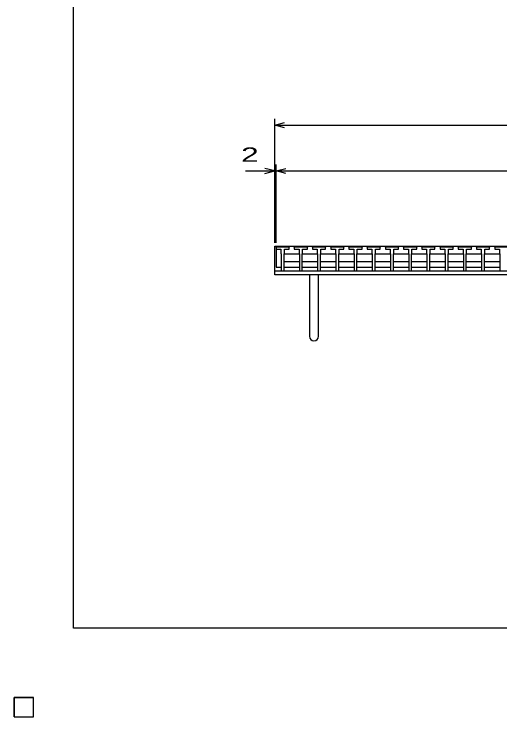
# Model space of a CAD drawing. Units: millimetres, scale not verified. Extents: x -1820 to 1731, y -1282 to 1054.
# Drawn here: x -1820 to -1076, y -1282 to -207 of the extents above; entities that cross this region are included whole.
import ezdxf
from ezdxf.enums import TextEntityAlignment as Align

# ---------------------------------------------------------------- set-up
doc = ezdxf.new("R2010")
doc.units = ezdxf.units.MM
doc.header["$LTSCALE"] = 10
for name, color, linetype, lineweight in [('0_2', 150, 'Continuous', 25), ('16', 3, 'Continuous', 25), ('19', 6, 'Continuous', 25), ('22', 2, 'Continuous', 25)]:
    doc.layers.add(name, color=color, linetype=linetype, lineweight=lineweight)
doc.styles.add('ベクトル', font='')
doc.styles.get('ベクトル').set_extended_font_data('ベクトル')

msp = doc.modelspace()

# ---------------------------------------------------------------- linework, layer by layer
at = {"layer": '0_2'}
for p, q in [((-1729, -1146.5), (-1729, 1053.5)), ((1731, -1146.5), (-1729, -1146.5))]:
    msp.add_line(p, q, dxfattribs=at)
at = {"layer": '16'}
for p, q in [((-1419, -563.5), (-1418.5, -562)), ((-1419, -562), (-423, -562)), ((-1419, -562), (-1419, -594)), ((-1419, -563.5), (-1419, -566.5)), ((-1399, -563.5), (-1419, -563.5)), ((-1419, -566.5), (-1411.75, -566.5)), ((-1418.5, -562), (-1415.6, -562)), ((-1415.6, -562), (-1415.1, -563.5)), ((-1411.75, -566.5), (-1411.75, -573.5)), ((-1410.95, -563.5), (-1410.45, -562)), ((-1410.45, -562), (-1407.55, -562)), ((-1407.55, -562), (-1407.05, -563.5)), ((-1406.25, -573.5), (-1406.25, -566.5)), ((-1406.25, -566.5), (-1399, -566.5)), ((-1402.9, -563.5), (-1402.4, -562)), ((-1402.4, -562), (-1399.5, -562)), ((-1399.5, -562), (-1399, -563.5)), ((-1399, -566.5), (-1399, -563.5)), ((-1391.1, -563.5), (-1390.6, -562)), ((-1391.1, -563.5), (-1391.1, -566.5)), ((-1371.1, -563.5), (-1391.1, -563.5)), ((-1391.1, -566.5), (-1383.85, -566.5)), ((-1390.6, -562), (-1387.7, -562)), ((-1387.7, -562), (-1387.2, -563.5)), ((-1383.85, -566.5), (-1383.85, -573.5)), ((-1383.05, -563.5), (-1382.55, -562)), ((-1382.55, -562), (-1379.65, -562)), ((-1379.65, -562), (-1379.15, -563.5)), ((-1378.35, -573.5), (-1378.35, -566.5)), ((-1378.35, -566.5), (-1371.1, -566.5)), ((-1375, -563.5), (-1374.5, -562)), ((-1374.5, -562), (-1371.6, -562)), ((-1371.6, -562), (-1371.1, -563.5)), ((-1371.1, -566.5), (-1371.1, -563.5)), ((-1363.2, -563.5), (-1362.7, -562)), ((-1363.2, -563.5), (-1363.2, -566.5)), ((-1343.2, -563.5), (-1363.2, -563.5)), ((-1363.2, -566.5), (-1355.95, -566.5)), ((-1362.7, -562), (-1359.8, -562)), ((-1359.8, -562), (-1359.3, -563.5)), ((-1355.95, -566.5), (-1355.95, -573.5)), ((-1355.15, -563.5), (-1354.65, -562)), ((-1354.65, -562), (-1351.75, -562)), ((-1351.75, -562), (-1351.25, -563.5)), ((-1350.45, -573.5), (-1350.45, -566.5)), ((-1350.45, -566.5), (-1343.2, -566.5)), ((-1347.1, -563.5), (-1346.6, -562)), ((-1346.6, -562), (-1343.7, -562)), ((-1343.7, -562), (-1343.2, -563.5)), ((-1343.2, -566.5), (-1343.2, -563.5)), ((-1335.3, -563.5), (-1334.8, -562)), ((-1335.3, -563.5), (-1335.3, -566.5)), ((-1315.3, -563.5), (-1335.3, -563.5)), ((-1335.3, -566.5), (-1328.05, -566.5)), ((-1334.8, -562), (-1331.9, -562)), ((-1331.9, -562), (-1331.4, -563.5)), ((-1328.05, -566.5), (-1328.05, -573.5)), ((-1327.25, -563.5), (-1326.75, -562)), ((-1326.75, -562), (-1323.85, -562)), ((-1323.85, -562), (-1323.35, -563.5)), ((-1322.55, -573.5), (-1322.55, -566.5)), ((-1322.55, -566.5), (-1315.3, -566.5)), ((-1319.2, -563.5), (-1318.7, -562)), ((-1318.7, -562), (-1315.8, -562)), ((-1315.8, -562), (-1315.3, -563.5)), ((-1315.3, -566.5), (-1315.3, -563.5)), ((-1307.4, -563.5), (-1306.9, -562)), ((-1307.4, -563.5), (-1307.4, -566.5)), ((-1287.4, -563.5), (-1307.4, -563.5)), ((-1307.4, -566.5), (-1300.15, -566.5)), ((-1306.9, -562), (-1304, -562)), ((-1304, -562), (-1303.5, -563.5)), ((-1300.15, -566.5), (-1300.15, -573.5)), ((-1299.35, -563.5), (-1298.85, -562)), ((-1298.85, -562), (-1295.95, -562)), ((-1295.95, -562), (-1295.45, -563.5)), ((-1294.65, -573.5), (-1294.65, -566.5)), ((-1294.65, -566.5), (-1287.4, -566.5)), ((-1291.3, -563.5), (-1290.8, -562)), ((-1290.8, -562), (-1287.9, -562)), ((-1287.9, -562), (-1287.4, -563.5)), ((-1287.4, -566.5), (-1287.4, -563.5)), ((-1279.5, -563.5), (-1279, -562)), ((-1279.5, -563.5), (-1279.5, -566.5)), ((-1259.5, -563.5), (-1279.5, -563.5)), ((-1279.5, -566.5), (-1272.25, -566.5)), ((-1279, -562), (-1276.1, -562)), ((-1276.1, -562), (-1275.6, -563.5)), ((-1272.25, -566.5), (-1272.25, -573.5)), ((-1271.45, -563.5), (-1270.95, -562)), ((-1270.95, -562), (-1268.05, -562)), ((-1268.05, -562), (-1267.55, -563.5)), ((-1266.75, -573.5), (-1266.75, -566.5)), ((-1266.75, -566.5), (-1259.5, -566.5)), ((-1263.4, -563.5), (-1262.9, -562)), ((-1262.9, -562), (-1260, -562)), ((-1260, -562), (-1259.5, -563.5)), ((-1259.5, -566.5), (-1259.5, -563.5)), ((-1251.6, -563.5), (-1251.1, -562)), ((-1251.6, -563.5), (-1251.6, -566.5)), ((-1231.6, -563.5), (-1251.6, -563.5)), ((-1251.6, -566.5), (-1244.35, -566.5)), ((-1251.1, -562), (-1248.2, -562)), ((-1248.2, -562), (-1247.7, -563.5)), ((-1244.35, -566.5), (-1244.35, -573.5)), ((-1243.55, -563.5), (-1243.05, -562)), ((-1243.05, -562), (-1240.15, -562)), ((-1240.15, -562), (-1239.65, -563.5)), ((-1238.85, -573.5), (-1238.85, -566.5)), ((-1238.85, -566.5), (-1231.6, -566.5)), ((-1235.5, -563.5), (-1235, -562)), ((-1235, -562), (-1232.1, -562)), ((-1232.1, -562), (-1231.6, -563.5)), ((-1231.6, -566.5), (-1231.6, -563.5)), ((-1223.7, -563.5), (-1223.2, -562)), ((-1223.7, -563.5), (-1223.7, -566.5)), ((-1203.7, -563.5), (-1223.7, -563.5)), ((-1223.7, -566.5), (-1216.45, -566.5)), ((-1223.2, -562), (-1220.3, -562)), ((-1220.3, -562), (-1219.8, -563.5)), ((-1216.45, -566.5), (-1216.45, -573.5)), ((-1215.65, -563.5), (-1215.15, -562)), ((-1215.15, -562), (-1212.25, -562)), ((-1212.25, -562), (-1211.75, -563.5)), ((-1210.95, -573.5), (-1210.95, -566.5)), ((-1210.95, -566.5), (-1203.7, -566.5)), ((-1207.6, -563.5), (-1207.1, -562)), ((-1207.1, -562), (-1204.2, -562)), ((-1204.2, -562), (-1203.7, -563.5)), ((-1203.7, -566.5), (-1203.7, -563.5)), ((-1195.8, -563.5), (-1195.3, -562)), ((-1195.8, -563.5), (-1195.8, -566.5)), ((-1175.8, -563.5), (-1195.8, -563.5)), ((-1195.8, -566.5), (-1188.55, -566.5)), ((-1195.3, -562), (-1192.4, -562)), ((-1192.4, -562), (-1191.9, -563.5)), ((-1188.55, -566.5), (-1188.55, -573.5)), ((-1187.75, -563.5), (-1187.25, -562)), ((-1187.25, -562), (-1184.35, -562)), ((-1184.35, -562), (-1183.85, -563.5)), ((-1183.05, -573.5), (-1183.05, -566.5)), ((-1183.05, -566.5), (-1175.8, -566.5)), ((-1179.7, -563.5), (-1179.2, -562)), ((-1179.2, -562), (-1176.3, -562)), ((-1176.3, -562), (-1175.8, -563.5)), ((-1175.8, -566.5), (-1175.8, -563.5)), ((-1167.9, -563.5), (-1167.4, -562)), ((-1167.9, -563.5), (-1167.9, -566.5)), ((-1147.9, -563.5), (-1167.9, -563.5)), ((-1167.9, -566.5), (-1160.65, -566.5)), ((-1167.4, -562), (-1164.5, -562)), ((-1164.5, -562), (-1164, -563.5)), ((-1160.65, -566.5), (-1160.65, -573.5)), ((-1159.85, -563.5), (-1159.35, -562)), ((-1159.35, -562), (-1156.45, -562)), ((-1156.45, -562), (-1155.95, -563.5)), ((-1155.15, -573.5), (-1155.15, -566.5)), ((-1155.15, -566.5), (-1147.9, -566.5)), ((-1151.8, -563.5), (-1151.3, -562)), ((-1151.3, -562), (-1148.4, -562)), ((-1148.4, -562), (-1147.9, -563.5)), ((-1147.9, -566.5), (-1147.9, -563.5)), ((-1140, -563.5), (-1139.5, -562)), ((-1140, -563.5), (-1140, -566.5)), ((-1120, -563.5), (-1140, -563.5)), ((-1140, -566.5), (-1132.75, -566.5)), ((-1139.5, -562), (-1136.6, -562)), ((-1136.6, -562), (-1136.1, -563.5)), ((-1132.75, -566.5), (-1132.75, -573.5)), ((-1131.95, -563.5), (-1131.45, -562)), ((-1131.45, -562), (-1128.55, -562)), ((-1128.55, -562), (-1128.05, -563.5)), ((-1127.25, -573.5), (-1127.25, -566.5)), ((-1127.25, -566.5), (-1120, -566.5)), ((-1123.9, -563.5), (-1123.4, -562)), ((-1123.4, -562), (-1120.5, -562)), ((-1120.5, -562), (-1120, -563.5)), ((-1120, -566.5), (-1120, -563.5)), ((-1112.1, -563.5), (-1111.6, -562)), ((-1112.1, -563.5), (-1112.1, -566.5)), ((-1092.1, -563.5), (-1112.1, -563.5)), ((-1112.1, -566.5), (-1104.85, -566.5)), ((-1111.6, -562), (-1108.7, -562)), ((-1108.7, -562), (-1108.2, -563.5)), ((-1104.85, -566.5), (-1104.85, -573.5)), ((-1104.05, -563.5), (-1103.55, -562)), ((-1103.55, -562), (-1100.65, -562)), ((-1100.65, -562), (-1100.15, -563.5)), ((-1099.35, -573.5), (-1099.35, -566.5)), ((-1099.35, -566.5), (-1092.1, -566.5)), ((-1096, -563.5), (-1095.5, -562)), ((-1095.5, -562), (-1092.6, -562)), ((-1092.6, -562), (-1092.1, -563.5)), ((-1092.1, -566.5), (-1092.1, -563.5)), ((-1084.2, -563.5), (-1083.7, -562)), ((-1084.2, -563.5), (-1084.2, -566.5)), ((-1064.2, -563.5), (-1084.2, -563.5)), ((-1084.2, -566.5), (-1076.95, -566.5)), ((-1083.7, -562), (-1080.8, -562)), ((-1080.8, -562), (-1080.3, -563.5)), ((-1076.95, -566.5), (-1076.95, -573.5)), ((-1411.75, -573.5), (-1411.25, -574)), ((-1411.25, -574), (-1411.25, -600)), ((-1406.75, -574), (-1406.25, -573.5)), ((-1406.75, -600), (-1406.75, -574)), ((-1406.75, -575), (-1405.75, -574)), ((-1405.75, -574), (-1384.35, -574)), ((-1384.35, -574), (-1383.35, -575)), ((-1383.85, -573.5), (-1383.35, -574)), ((-1383.35, -574), (-1383.35, -600)), ((-1378.85, -574), (-1378.35, -573.5)), ((-1378.85, -600), (-1378.85, -574)), ((-1378.85, -575), (-1377.85, -574)), ((-1377.85, -574), (-1356.45, -574)), ((-1356.45, -574), (-1355.45, -575)), ((-1355.95, -573.5), (-1355.45, -574)), ((-1355.45, -574), (-1355.45, -600)), ((-1350.95, -574), (-1350.45, -573.5)), ((-1350.95, -600), (-1350.95, -574)), ((-1350.95, -575), (-1349.95, -574)), ((-1349.95, -574), (-1328.55, -574)), ((-1328.55, -574), (-1327.55, -575)), ((-1328.05, -573.5), (-1327.55, -574)), ((-1327.55, -574), (-1327.55, -600)), ((-1323.05, -574), (-1322.55, -573.5)), ((-1323.05, -600), (-1323.05, -574)), ((-1323.05, -575), (-1322.05, -574)), ((-1322.05, -574), (-1300.65, -574)), ((-1300.65, -574), (-1299.65, -575)), ((-1300.15, -573.5), (-1299.65, -574)), ((-1299.65, -574), (-1299.65, -600)), ((-1295.15, -574), (-1294.65, -573.5)), ((-1295.15, -600), (-1295.15, -574)), ((-1295.15, -575), (-1294.15, -574)), ((-1294.15, -574), (-1272.75, -574)), ((-1272.75, -574), (-1271.75, -575)), ((-1272.25, -573.5), (-1271.75, -574)), ((-1271.75, -574), (-1271.75, -600)), ((-1267.25, -574), (-1266.75, -573.5)), ((-1267.25, -600), (-1267.25, -574)), ((-1267.25, -575), (-1266.25, -574)), ((-1266.25, -574), (-1244.85, -574)), ((-1244.85, -574), (-1243.85, -575)), ((-1244.35, -573.5), (-1243.85, -574)), ((-1243.85, -574), (-1243.85, -600)), ((-1239.35, -574), (-1238.85, -573.5)), ((-1239.35, -600), (-1239.35, -574)), ((-1239.35, -575), (-1238.35, -574)), ((-1238.35, -574), (-1216.95, -574)), ((-1216.95, -574), (-1215.95, -575)), ((-1216.45, -573.5), (-1215.95, -574)), ((-1215.95, -574), (-1215.95, -600)), ((-1211.45, -574), (-1210.95, -573.5)), ((-1211.45, -600), (-1211.45, -574)), ((-1211.45, -575), (-1210.45, -574)), ((-1210.45, -574), (-1189.05, -574)), ((-1189.05, -574), (-1188.05, -575)), ((-1188.55, -573.5), (-1188.05, -574)), ((-1188.05, -574), (-1188.05, -600)), ((-1183.55, -574), (-1183.05, -573.5)), ((-1183.55, -600), (-1183.55, -574)), ((-1183.55, -575), (-1182.55, -574)), ((-1182.55, -574), (-1161.15, -574)), ((-1161.15, -574), (-1160.15, -575)), ((-1160.65, -573.5), (-1160.15, -574)), ((-1160.15, -574), (-1160.15, -600)), ((-1155.65, -574), (-1155.15, -573.5)), ((-1155.65, -600), (-1155.65, -574)), ((-1155.65, -575), (-1154.65, -574)), ((-1154.65, -574), (-1133.25, -574)), ((-1133.25, -574), (-1132.25, -575)), ((-1132.75, -573.5), (-1132.25, -574)), ((-1132.25, -574), (-1132.25, -600)), ((-1127.75, -574), (-1127.25, -573.5)), ((-1127.75, -600), (-1127.75, -574)), ((-1127.75, -575), (-1126.75, -574)), ((-1126.75, -574), (-1105.35, -574)), ((-1105.35, -574), (-1104.35, -575)), ((-1104.85, -573.5), (-1104.35, -574)), ((-1104.35, -574), (-1104.35, -600)), ((-1099.85, -574), (-1099.35, -573.5)), ((-1099.85, -600), (-1099.85, -574)), ((-1099.85, -575), (-1098.85, -574)), ((-1098.85, -574), (-1077.45, -574)), ((-1077.45, -574), (-1076.45, -575)), ((-1076.95, -573.5), (-1076.45, -574)), ((-1076.45, -574), (-1076.45, -600)), ((-1405.75, -586), (-1406.75, -585)), ((-1384.35, -586), (-1405.75, -586)), ((-1383.35, -585), (-1384.35, -586)), ((-1377.85, -586), (-1378.85, -585)), ((-1356.45, -586), (-1377.85, -586)), ((-1355.45, -585), (-1356.45, -586)), ((-1349.95, -586), (-1350.95, -585)), ((-1328.55, -586), (-1349.95, -586)), ((-1327.55, -585), (-1328.55, -586)), ((-1322.05, -586), (-1323.05, -585)), ((-1300.65, -586), (-1322.05, -586)), ((-1299.65, -585), (-1300.65, -586)), ((-1294.15, -586), (-1295.15, -585)), ((-1272.75, -586), (-1294.15, -586)), ((-1271.75, -585), (-1272.75, -586)), ((-1266.25, -586), (-1267.25, -585)), ((-1244.85, -586), (-1266.25, -586)), ((-1243.85, -585), (-1244.85, -586)), ((-1238.35, -586), (-1239.35, -585)), ((-1216.95, -586), (-1238.35, -586)), ((-1215.95, -585), (-1216.95, -586)), ((-1210.45, -586), (-1211.45, -585)), ((-1189.05, -586), (-1210.45, -586)), ((-1188.05, -585), (-1189.05, -586)), ((-1182.55, -586), (-1183.55, -585)), ((-1161.15, -586), (-1182.55, -586)), ((-1160.15, -585), (-1161.15, -586)), ((-1154.65, -586), (-1155.65, -585)), ((-1133.25, -586), (-1154.65, -586)), ((-1132.25, -585), (-1133.25, -586)), ((-1126.75, -586), (-1127.75, -585)), ((-1105.35, -586), (-1126.75, -586)), ((-1104.35, -585), (-1105.35, -586)), ((-1098.85, -586), (-1099.85, -585)), ((-1077.45, -586), (-1098.85, -586)), ((-1076.45, -585), (-1077.45, -586)), ((-1419, -594), (-1411.25, -594)), ((-1411.25, -600), (-1406.75, -600)), ((-1406.75, -594), (-1383.35, -594)), ((-1383.35, -600), (-1378.85, -600)), ((-1378.85, -594), (-1355.45, -594)), ((-1355.45, -600), (-1350.95, -600)), ((-1350.95, -594), (-1327.55, -594)), ((-1327.55, -600), (-1323.05, -600)), ((-1323.05, -594), (-1299.65, -594)), ((-1299.65, -600), (-1295.15, -600)), ((-1295.15, -594), (-1271.75, -594)), ((-1271.75, -600), (-1267.25, -600)), ((-1267.25, -594), (-1243.85, -594)), ((-1243.85, -600), (-1239.35, -600)), ((-1239.35, -594), (-1215.95, -594)), ((-1215.95, -600), (-1211.45, -600)), ((-1211.45, -594), (-1188.05, -594)), ((-1188.05, -600), (-1183.55, -600)), ((-1183.55, -594), (-1160.15, -594)), ((-1160.15, -600), (-1155.65, -600)), ((-1155.65, -594), (-1132.25, -594)), ((-1132.25, -600), (-1127.75, -600)), ((-1127.75, -594), (-1104.35, -594)), ((-1104.35, -600), (-1099.85, -600)), ((-1099.85, -594), (-1076.45, -594)), ((-1076.45, -600), (-1071.95, -600)), ((-1820, -1252.5), (-1790, -1252.5)), ((-1820, -1282.5), (-1820, -1252.5)), ((-1820, -1252.5), (-1790, -1252.5)), ((-1820, -1282.5), (-1820, -1252.5)), ((-1820, -1252.5), (-1790, -1252.5)), ((-1820, -1282.5), (-1820, -1252.5)), ((-1820, -1252.5), (-1790, -1252.5)), ((-1820, -1282.5), (-1820, -1252.5)), ((-1820, -1252.5), (-1790, -1252.5)), ((-1820, -1282.5), (-1820, -1252.5)), ((-1790, -1282.5), (-1790, -1252.5)), ((-1790, -1282.5), (-1790, -1252.5)), ((-1790, -1282.5), (-1790, -1252.5)), ((-1790, -1282.5), (-1790, -1252.5)), ((-1790, -1282.5), (-1790, -1252.5)), ((-1820, -1282.5), (-1790, -1282.5)), ((-1820, -1282.5), (-1790, -1282.5)), ((-1820, -1282.5), (-1790, -1282.5)), ((-1820, -1282.5), (-1790, -1282.5)), ((-1820, -1282.5), (-1790, -1282.5))]:
    msp.add_line(p, q, dxfattribs=at)
at = {"layer": '19'}
for p, q in [((-1421, -600), (-1421, -562)), ((-1421, -562), (-1419, -562)), ((-1421, -600), (-421, -600)), ((-1421, -606), (-1421, -600)), ((-421, -606), (-1421, -606)), ((-1368, -606), (-1368, -700)), ((-1354, -700), (-1354, -606))]:
    msp.add_line(p, q, dxfattribs=at)
msp.add_arc((-1361, -700), 7, 180, 0, dxfattribs=at)
at = {"layer": '22', "color": 4}
for p, q in [((-1421, -557), (-1421, -367)), ((-1421, -377), (-1406, -373)), ((-1406, -381), (-1421, -377)), ((-1421, -377), (-421, -377)), ((-1421, -557), (-1421, -437)), ((-1419, -557), (-1419, -437)), ((-1466, -447), (-1421, -447)), ((-1421, -447), (-1436, -443)), ((-1436, -451), (-1421, -447)), ((-1421, -447), (-1419, -447)), ((-1419, -447), (-1404, -443)), ((-1404, -451), (-1419, -447)), ((-1419, -447), (-423, -447))]:
    msp.add_line(p, q, dxfattribs=at)
at = {"layer": '22'}
for p, q in [((-1790, -1252.5), (-1820, -1252.5)), ((-1820, -1252.5), (-1820, -1282.5)), ((-1790, -1252.5), (-1820, -1252.5)), ((-1820, -1252.5), (-1820, -1282.5)), ((-1790, -1252.5), (-1820, -1252.5)), ((-1820, -1252.5), (-1820, -1282.5)), ((-1790, -1282.5), (-1790, -1252.5)), ((-1790, -1282.5), (-1790, -1252.5)), ((-1790, -1282.5), (-1790, -1252.5)), ((-1820, -1282.5), (-1790, -1282.5)), ((-1820, -1282.5), (-1790, -1282.5)), ((-1820, -1282.5), (-1790, -1282.5))]:
    msp.add_line(p, q, dxfattribs=at)

# ---------------------------------------------------------------- texts
at = {"layer": '22', "style": 'ベクトル', "width": 1.65}
msp.add_text(' 2 ', height=21.99, dxfattribs=at).set_placement((-1486, -422), align=Align.MIDDLE_LEFT)

doc.saveas('drawing.dxf')
